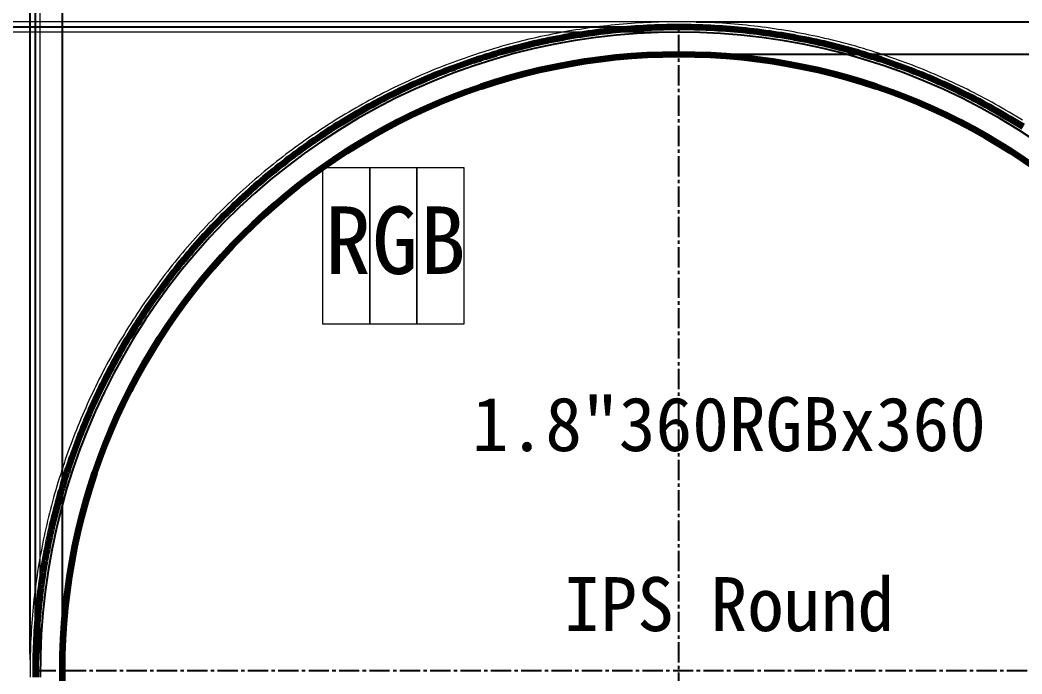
# Model space of a CAD drawing. Header units: millimetres. Extents: x 661 to 1565, y 210 to 444.
# Drawn here: x 994.83 to 1031.95, y 352.43 to 376.65 of the extents above; entities that cross this region are included whole.
import ezdxf

# ---------------------------------------------------------------- set-up
doc = ezdxf.new("R2010")
doc.units = ezdxf.units.MM
doc.linetypes.add('CENTER2', pattern=[1.125, 0.75, -0.125, 0.125, -0.125])
for name, color, linetype, lineweight in [('04.尺寸標註', 6, 'Continuous', 0), ('LAYOUT.drawing', 140, 'Continuous', 100), ('LCD_MAIN', 2, 'Continuous', 9), ('OUTLINE.drawing', 190, 'Continuous', 100)]:
    doc.layers.add(name, color=color, linetype=linetype, lineweight=lineweight)
doc.styles.get("Standard").update_dxf_attribs({"font": 'txt', "bigfont": 'gbcbig.shx'})
doc.styles.add('宋体', font='')
doc.styles.add('工程', font='gbenor.shx', dxfattribs={"width": 1.25, "bigfont": 'gbcbig.shx'})
doc.styles.get('宋体').set_extended_font_data('SimSun')
doc.dimstyles.get("Standard").update_dxf_attribs({"dimtxt": 0.18, "dimasz": 0.18, "dimexe": 0.18, "dimexo": 0.0625, "dimgap": 0.09, "dimtad": 0, "dimzin": 0, "dimdsep": 46, "dimtxsty": 'Standard', "dimcen": 0, "dimadec": 0, "dimazin": 0, "dimtfac": 1, "dimtofl": 0, "dimtmove": 0, "dimatfit": 3, "dimfxl": 0, "dimtolj": 1, "dimtzin": 0, "dimarcsym": 0})
doc.dimstyles.new('标准', dxfattribs={"dimtxt": 2, "dimasz": 1.8, "dimexe": 0.5, "dimexo": 0.4, "dimgap": 0.1, "dimtad": 1, "dimzin": 1, "dimdsep": 46, "dimtxsty": '工程', "dimblk": 'CLOSEDBLANK', "dimcen": 0.09, "dimclrd": 3, "dimclre": 3, "dimclrt": 3, "dimadec": 0, "dimazin": 0, "dimtfac": 1, "dimtofl": 0, "dimtmove": 0, "dimatfit": 3, "dimldrblk": 'CLOSEDBLANK', "dimfxl": 0, "dimtolj": 1, "dimlwd": 0, "dimlwe": 0, "dimarcsym": 0})

# ---------------------------------------------------------------- blocks, each defined once
blk = doc.blocks.new('*D128')
at = {"color": 7, "lineweight": 0, "transparency": 16777216}
for p, q in [((995.199, 352.946), (995.199, 391.623)), ((1043.283, 352.946), (1043.283, 391.623)), ((996.199, 391.123), (1042.283, 391.123))]:
    blk.add_line(p, q, dxfattribs=at)
at = {"color": 7, "transparency": 16777216}
for points in [[(996.199, 391.289), (996.199, 390.956), (995.199, 391.123)], [(1042.283, 391.289), (1042.283, 390.956), (1043.283, 391.123)]]:
    blk.add_solid(points, dxfattribs=at)
at = {"layer": 'Defpoints', "color": 0, "transparency": 16777216}
for p in [(1043.283, 391.123), (995.199, 352.546), (1043.283, 352.546)]:
    blk.add_point(p, dxfattribs=at)
at = {"color": 7, "transparency": 16777216, "insert": (1019.241, 392.578), "char_height": 1.5, "attachment_point": 5, "style": '宋体'}
blk.add_mtext('\\A1;48.08%%P0.15(LCM)', dxfattribs=at)
blk = doc.blocks.new('_ClosedBlank')
at = {"color": 0, "linetype": 'ByBlock', "lineweight": -2}
for p, q in [((-1, 0.167), (0, 0)), ((-1, 0.167), (-1, -0.167)), ((0, 0), (-1, -0.167))]:
    blk.add_line(p, q, dxfattribs=at)
blk = doc.blocks.new('*D129')
at = {"color": 7, "lineweight": 0, "transparency": 16777216}
for p, q in [((1018.841, 376.587), (979.817, 376.587)), ((980.317, 375.587), (980.317, 327.633)), ((1013.827, 326.633), (979.817, 326.633))]:
    blk.add_line(p, q, dxfattribs=at)
at = {"color": 7, "transparency": 16777216}
for points in [[(980.15, 375.587), (980.484, 375.587), (980.317, 376.587)], [(980.15, 327.633), (980.484, 327.633), (980.317, 326.633)]]:
    blk.add_solid(points, dxfattribs=at)
at = {"layer": 'Defpoints', "color": 0, "transparency": 16777216}
for p in [(1019.241, 376.587), (980.317, 326.633), (1014.227, 326.633)]:
    blk.add_point(p, dxfattribs=at)
at = {"color": 7, "transparency": 16777216, "insert": (978.862, 351.61), "char_height": 1.5, "attachment_point": 5, "rotation": 90, "style": '宋体'}
blk.add_mtext('\\A1;49.95%%P0.15(LCM)', dxfattribs=at)
blk = doc.blocks.new('*D132')
at = {"color": 7, "lineweight": 0, "transparency": 16777216}
for p, q in [((995.578, 352.941), (995.578, 385.673)), ((1042.905, 352.949), (1042.905, 385.673)), ((996.578, 385.173), (1041.905, 385.173))]:
    blk.add_line(p, q, dxfattribs=at)
at = {"color": 7, "transparency": 16777216}
for points in [[(996.578, 385.34), (996.578, 385.007), (995.578, 385.173)], [(1041.905, 385.34), (1041.905, 385.007), (1042.905, 385.173)]]:
    blk.add_solid(points, dxfattribs=at)
at = {"layer": 'Defpoints', "color": 0, "transparency": 16777216}
for p in [(1042.905, 385.173), (995.578, 352.541), (1042.905, 352.549)]:
    blk.add_point(p, dxfattribs=at)
at = {"color": 7, "transparency": 16777216, "insert": (1019.241, 386.629), "char_height": 1.5, "attachment_point": 5, "style": '宋体'}
blk.add_mtext('\\A1;47.33%%P0.2(POL)', dxfattribs=at)
blk = doc.blocks.new('*D133')
at = {"color": 7, "lineweight": 0, "transparency": 16777216}
for p, q in [((1018.841, 376.207), (991.795, 376.207)), ((992.295, 375.207), (992.295, 329.953)), ((1011.606, 328.953), (991.795, 328.953))]:
    blk.add_line(p, q, dxfattribs=at)
at = {"color": 7, "transparency": 16777216}
for points in [[(992.128, 375.207), (992.462, 375.207), (992.295, 376.207)], [(992.128, 329.953), (992.462, 329.953), (992.295, 328.953)]]:
    blk.add_solid(points, dxfattribs=at)
at = {"layer": 'Defpoints', "color": 0, "transparency": 16777216}
for p in [(1019.241, 376.207), (992.295, 328.953), (1012.006, 328.953)]:
    blk.add_point(p, dxfattribs=at)
at = {"color": 7, "transparency": 16777216, "insert": (991.031, 351.893), "char_height": 1.2, "attachment_point": 5, "rotation": 90, "style": '宋体'}
blk.add_mtext('\\A1;47.25%%P0.2(POL)', dxfattribs=at)
blk = doc.blocks.new('*D134')
at = {"layer": '04.尺寸標註', "color": 7, "lineweight": -2, "transparency": 16777216}
for p, q in [((996.399, 353.17), (996.399, 383.082)), ((1042.083, 353.17), (1042.083, 383.082)), ((997.399, 381.832), (1041.083, 381.832))]:
    blk.add_line(p, q, dxfattribs=at)
at = {"layer": '04.尺寸標註', "color": 7, "transparency": 16777216}
for points in [[(997.399, 381.999), (997.399, 381.665), (996.399, 381.832)], [(1041.083, 381.999), (1041.083, 381.665), (1042.083, 381.832)]]:
    blk.add_solid(points, dxfattribs=at)
at = {"layer": 'Defpoints', "color": 0, "transparency": 16777216}
for p in [(1042.083, 381.832), (996.399, 352.545), (1042.083, 352.545)]:
    blk.add_point(p, dxfattribs=at)
at = {"layer": '04.尺寸標註', "color": 7, "transparency": 16777216, "insert": (1019.241, 383.412), "char_height": 1.5, "attachment_point": 5, "style": '宋体'}
blk.add_mtext('%%C45.68(AA)', dxfattribs=at)
blk = doc.blocks.new('*D135')
at = {"layer": '04.尺寸標註', "color": 7, "lineweight": -2, "transparency": 16777216}
for p, q in [((995.399, 353.166), (995.399, 389.627)), ((1043.083, 353.17), (1043.083, 389.627)), ((996.399, 388.377), (1042.083, 388.377))]:
    blk.add_line(p, q, dxfattribs=at)
at = {"layer": '04.尺寸標註', "color": 7, "transparency": 16777216}
for points in [[(996.399, 388.543), (996.399, 388.21), (995.399, 388.377)], [(1042.083, 388.543), (1042.083, 388.21), (1043.083, 388.377)]]:
    blk.add_solid(points, dxfattribs=at)
at = {"layer": 'Defpoints', "color": 0, "transparency": 16777216}
for p in [(1043.083, 388.377), (995.399, 352.541), (1043.083, 352.545)]:
    blk.add_point(p, dxfattribs=at)
at = {"layer": '04.尺寸標註', "color": 7, "transparency": 16777216, "insert": (1019.251, 389.957), "char_height": 1.5, "attachment_point": 5, "style": '宋体'}
blk.add_mtext('47.68%%P0.1(LCD)', dxfattribs=at)
blk = doc.blocks.new('*D136')
at = {"layer": '04.尺寸標註', "color": 7, "lineweight": -2, "transparency": 16777216}
for p, q in [((1018.616, 376.387), (983.895, 376.387)), ((985.145, 375.387), (985.145, 327.833)), ((1013.626, 326.833), (983.895, 326.833))]:
    blk.add_line(p, q, dxfattribs=at)
at = {"layer": '04.尺寸標註', "color": 7, "transparency": 16777216}
for points in [[(984.978, 375.387), (985.312, 375.387), (985.145, 376.387)], [(984.978, 327.833), (985.312, 327.833), (985.145, 326.833)]]:
    blk.add_solid(points, dxfattribs=at)
at = {"layer": 'Defpoints', "color": 0, "transparency": 16777216}
for p in [(1019.241, 376.387), (985.145, 326.833), (1014.251, 326.833)]:
    blk.add_point(p, dxfattribs=at)
at = {"layer": '04.尺寸標註', "color": 7, "transparency": 16777216, "insert": (983.565, 351.568), "char_height": 1.5, "attachment_point": 5, "rotation": 90, "style": '宋体'}
blk.add_mtext('49.55%%P0.1(TFT)', dxfattribs=at)
blk = doc.blocks.new('*D137')
at = {"layer": '04.尺寸標註', "color": 7, "lineweight": -2, "transparency": 16777216}
for p, q in [((1018.616, 376.387), (987.545, 376.387)), ((988.795, 330.253), (988.795, 374.887)), ((1009.127, 328.753), (987.545, 328.753))]:
    blk.add_line(p, q, dxfattribs=at)
at = {"layer": '04.尺寸標註', "color": 7, "transparency": 16777216}
for points in [[(988.545, 374.887), (989.045, 374.887), (988.795, 376.387)], [(988.545, 330.253), (989.045, 330.253), (988.795, 328.753)]]:
    blk.add_solid(points, dxfattribs=at)
at = {"layer": 'Defpoints', "color": 0, "transparency": 16777216}
for p in [(988.795, 376.387), (1019.241, 376.387), (1009.752, 328.753)]:
    blk.add_point(p, dxfattribs=at)
at = {"layer": '04.尺寸標註', "color": 7, "transparency": 16777216, "insert": (987.215, 352.748), "char_height": 1.5, "attachment_point": 5, "rotation": 90, "style": '宋体'}
blk.add_mtext('47.63(CF)', dxfattribs=at)
blk = doc.blocks.new('*D138')
at = {"layer": '04.尺寸標註', "color": 7, "lineweight": -2, "transparency": 16777216}
for p, q in [((995.199, 353.171), (995.199, 383.082)), ((996.399, 353.166), (996.399, 383.082)), ((994.199, 381.832), (989.109, 381.832)), ((996.399, 381.832), (995.199, 381.832)), ((997.399, 381.832), (998.399, 381.832))]:
    blk.add_line(p, q, dxfattribs=at)
at = {"layer": '04.尺寸標註', "color": 7, "transparency": 16777216}
for points in [[(994.199, 381.999), (994.199, 381.665), (995.199, 381.832)], [(997.399, 381.999), (997.399, 381.665), (996.399, 381.832)]]:
    blk.add_solid(points, dxfattribs=at)
at = {"layer": 'Defpoints', "color": 0, "transparency": 16777216}
for p in [(995.199, 381.832), (995.199, 352.546), (996.399, 352.541)]:
    blk.add_point(p, dxfattribs=at)
at = {"layer": '04.尺寸標註', "color": 7, "transparency": 16777216, "insert": (991.154, 383.207), "char_height": 1.5, "attachment_point": 5, "style": '宋体'}
blk.add_mtext('1.2', dxfattribs=at)
blk = doc.blocks.new('*D139')
at = {"layer": '04.尺寸標註', "color": 7, "lineweight": -2, "transparency": 16777216}
for p, q in [((1047.863, 377.587), (1047.863, 382.678)), ((1019.867, 376.587), (1049.113, 376.587)), ((1047.863, 375.387), (1047.863, 376.587)), ((1019.866, 375.387), (1049.113, 375.387)), ((1047.863, 374.387), (1047.863, 373.387))]:
    blk.add_line(p, q, dxfattribs=at)
at = {"layer": '04.尺寸標註', "color": 7, "transparency": 16777216}
for points in [[(1047.696, 377.587), (1048.029, 377.587), (1047.863, 376.587)], [(1047.696, 374.387), (1048.029, 374.387), (1047.863, 375.387)]]:
    blk.add_solid(points, dxfattribs=at)
at = {"layer": 'Defpoints', "color": 0, "transparency": 16777216}
for p in [(1019.242, 376.587), (1047.863, 376.587), (1019.241, 375.387)]:
    blk.add_point(p, dxfattribs=at)
at = {"layer": '04.尺寸標註', "color": 7, "transparency": 16777216, "insert": (1046.488, 380.632), "char_height": 1.5, "attachment_point": 5, "rotation": 90, "style": '宋体'}
blk.add_mtext('1.2', dxfattribs=at)

msp = doc.modelspace()

# ---------------------------------------------------------------- linework, layer by layer
at = {"color": 1, "linetype": 'CENTER2'}
for p, q in [((1019.2414, 324.7311), (1019.2414, 376.387)), ((995.3994, 352.5492), (1043.0834, 352.5492))]:
    msp.add_line(p, q, dxfattribs=at)
at = {"color": 6}
msp.add_arc((1019.2414, 352.5439), 23.6632, 359.43629, 180.56371, dxfattribs=at)
at = {"layer": 'LAYOUT.drawing', "color": 7, "linetype": 'Continuous', "lineweight": 9}
msp.add_lwpolyline([(1031.9789, 372.9356), (1031.8536, 373.0133), (1031.7277, 373.0903), (1031.6014, 373.1666), (1031.4747, 373.242), (1031.3474, 373.3167), (1031.2198, 373.3906), (1031.0916, 373.4637), (1030.9631, 373.536), (1030.834, 373.6075), (1030.7046, 373.6783), (1030.5747, 373.7482), (1030.4444, 373.8173), (1030.3136, 373.8857), (1030.1825, 373.9532), (1030.0509, 374.0199), (1029.919, 374.0859), (1029.7866, 374.151), (1029.6538, 374.2153), (1029.5207, 374.2788), (1029.3871, 374.3414), (1029.2532, 374.4033), (1029.1189, 374.4643), (1028.9842, 374.5245), (1028.8491, 374.5838), (1028.7137, 374.6424), (1028.578, 374.7001), (1028.4418, 374.757), (1028.3054, 374.813), (1028.1686, 374.8682), (1028.0314, 374.9226), (1027.894, 374.9761), (1027.7562, 375.0287), (1027.6181, 375.0806), (1027.4796, 375.1315), (1027.3409, 375.1816), (1027.2018, 375.2309), (1027.0625, 375.2793), (1026.9228, 375.3269), (1026.7829, 375.3736), (1026.6427, 375.4194), (1026.5022, 375.4644), (1026.3614, 375.5086), (1026.2204, 375.5518), (1026.0791, 375.5942), (1025.9375, 375.6357), (1025.7957, 375.6764), (1025.6537, 375.7162), (1025.5114, 375.7551), (1025.3689, 375.7931), (1025.2261, 375.8303), (1025.0831, 375.8665), (1024.9399, 375.9019), (1024.7965, 375.9365), (1024.6528, 375.9701), (1024.509, 376.0029), (1024.365, 376.0348), (1024.2207, 376.0658), (1024.0763, 376.0959), (1023.9317, 376.1251), (1023.787, 376.1534), (1023.642, 376.1809), (1023.4969, 376.2074), (1023.3516, 376.2331), (1023.2062, 376.2579), (1023.0606, 376.2817), (1022.9149, 376.3047), (1022.7691, 376.3268), (1022.6231, 376.348), (1022.477, 376.3683), (1022.3307, 376.3877), (1022.1844, 376.4062), (1022.0379, 376.4238), (1021.8913, 376.4406), (1021.7447, 376.4564), (1021.5979, 376.4713), (1021.4511, 376.4853), (1021.3041, 376.4984), (1021.1571, 376.5106), (1021.01, 376.5219), (1020.8629, 376.5323), (1020.7156, 376.5418), (1020.5684, 376.5504), (1020.4211, 376.5581), (1020.2737, 376.5649), (1020.1263, 376.5708), (1019.9789, 376.5757), (1019.8314, 376.5798), (1019.6839, 376.583), (1019.5364, 376.5852), (1019.3889, 376.5866), (1019.2414, 376.587), (1019.0939, 376.5866), (1018.9463, 376.5852), (1018.7988, 376.583), (1018.6514, 376.5798), (1018.5039, 376.5757), (1018.3565, 376.5708), (1018.2091, 376.5649), (1018.0617, 376.5581), (1017.9144, 376.5504), (1017.7671, 376.5418), (1017.6199, 376.5323), (1017.4727, 376.5219), (1017.3256, 376.5106), (1017.1786, 376.4984), (1017.0317, 376.4853), (1016.8848, 376.4713), (1016.7381, 376.4564), (1016.5914, 376.4406), (1016.4448, 376.4238), (1016.2984, 376.4062), (1016.152, 376.3877), (1016.0058, 376.3683), (1015.8597, 376.348), (1015.7137, 376.3268), (1015.5678, 376.3047), (1015.4221, 376.2817), (1015.2765, 376.2579), (1015.1311, 376.2331), (1014.9858, 376.2074), (1014.8407, 376.1809), (1014.6958, 376.1534), (1014.551, 376.1251), (1014.4064, 376.0959), (1014.262, 376.0658), (1014.1178, 376.0348), (1013.9737, 376.0029), (1013.8299, 375.9701), (1013.6863, 375.9365), (1013.5429, 375.9019), (1013.3996, 375.8665), (1013.2567, 375.8303), (1013.1139, 375.7931), (1012.9714, 375.7551), (1012.8291, 375.7162), (1012.687, 375.6764), (1012.5452, 375.6357), (1012.4037, 375.5942), (1012.2623, 375.5518), (1012.1213, 375.5086), (1011.9805, 375.4644), (1011.8401, 375.4194), (1011.6998, 375.3736), (1011.5599, 375.3269), (1011.4203, 375.2793), (1011.2809, 375.2309), (1011.1419, 375.1816), (1011.0031, 375.1315), (1010.8647, 375.0806), (1010.7266, 375.0287), (1010.5888, 374.9761), (1010.4513, 374.9226), (1010.3142, 374.8682), (1010.1774, 374.813), (1010.0409, 374.757), (1009.9048, 374.7001), (1009.769, 374.6424), (1009.6336, 374.5838), (1009.4986, 374.5245), (1009.3639, 374.4643), (1009.2296, 374.4033), (1009.0956, 374.3414), (1008.9621, 374.2788), (1008.8289, 374.2153), (1008.6962, 374.151), (1008.5638, 374.0859), (1008.4318, 374.0199), (1008.3003, 373.9532), (1008.1691, 373.8857), (1008.0384, 373.8173), (1007.9081, 373.7482), (1007.7782, 373.6783), (1007.6487, 373.6075), (1007.5197, 373.536), (1007.3911, 373.4637), (1007.263, 373.3906), (1007.1353, 373.3167), (1007.0081, 373.242), (1006.8813, 373.1666), (1006.755, 373.0903), (1006.6292, 373.0133), (1006.5038, 372.9356), (1006.379, 372.857), (1006.2546, 372.7777), (1006.1307, 372.6976), (1006.0073, 372.6168), (1005.8843, 372.5352), (1005.7619, 372.4529), (1005.64, 372.3698), (1005.5187, 372.286), (1005.3978, 372.2014), (1005.2774, 372.1161), (1005.1576, 372.0301), (1005.0383, 371.9433), (1004.9196, 371.8558), (1004.8013, 371.7675), (1004.6837, 371.6786), (1004.5665, 371.5889), (1004.45, 371.4985), (1004.334, 371.4074), (1004.2185, 371.3155), (1004.1036, 371.223), (1003.9893, 371.1298), (1003.8755, 371.0358), (1003.7624, 370.9412), (1003.6498, 370.8459), (1003.5378, 370.7499), (1003.4264, 370.6532), (1003.3156, 370.5558), (1003.2054, 370.4577), (1003.0957, 370.359), (1002.9868, 370.2596), (1002.8784, 370.1595), (1002.7706, 370.0588), (1002.6634, 369.9574), (1002.5569, 369.8553), (1002.451, 369.7526), (1002.3457, 369.6493), (1002.2411, 369.5453), (1002.1371, 369.4407), (1002.0338, 369.3354), (1001.9311, 369.2295), (1001.829, 369.123), (1001.7276, 369.0158), (1001.6269, 368.9081), (1001.5268, 368.7997), (1001.4274, 368.6907), (1001.3287, 368.5811), (1001.2306, 368.4709), (1001.1333, 368.36), (1001.0366, 368.2486), (1000.9405, 368.1366), (1000.8452, 368.024), (1000.7506, 367.9109), (1000.6566, 367.7971), (1000.5634, 367.6828), (1000.4709, 367.5679), (1000.3791, 367.4525), (1000.2879, 367.3364), (1000.1975, 367.2199), (1000.1079, 367.1027), (1000.0189, 366.9851), (999.9307, 366.8668), (999.8431, 366.7481), (999.7564, 366.6288), (999.6703, 366.509), (999.585, 366.3886), (999.5004, 366.2678), (999.4166, 366.1464), (999.3335, 366.0245), (999.2512, 365.9021), (999.1696, 365.7792), (999.0888, 365.6558), (999.0087, 365.5319), (998.9294, 365.4075), (998.8509, 365.2826), (998.7731, 365.1572), (998.6961, 365.0314), (998.6199, 364.9051), (998.5444, 364.7783), (998.4697, 364.6511), (998.3958, 364.5234), (998.3227, 364.3953), (998.2504, 364.2667), (998.1789, 364.1377), (998.1082, 364.0083), (998.0382, 363.8784), (997.9691, 363.748), (997.9007, 363.6173), (997.8332, 363.4862), (997.7665, 363.3546), (997.7006, 363.2226), (997.6354, 363.0903), (997.5711, 362.9575), (997.5077, 362.8243), (997.445, 362.6908), (997.3832, 362.5568), (997.3221, 362.4225), (997.2619, 362.2879), (997.2026, 362.1528), (997.144, 362.0174), (997.0863, 361.8816), (997.0295, 361.7455), (996.9734, 361.6091), (996.9182, 361.4723), (996.8639, 361.3351), (996.8104, 361.1976), (996.7577, 361.0599), (996.7059, 360.9217), (996.6549, 360.7833), (996.6048, 360.6446), (996.5555, 360.5055), (996.5071, 360.3662), (996.4595, 360.2265), (996.4128, 360.0866), (996.367, 359.9464), (996.322, 359.8059), (996.2779, 359.6651), (996.2346, 359.5241), (996.1922, 359.3828), (996.1507, 359.2412), (996.11, 359.0994), (996.0703, 358.9574), (996.0314, 358.8151), (995.9933, 358.6725), (995.9562, 358.5298), (995.9199, 358.3868), (995.8845, 358.2436), (995.85, 358.1001), (995.8163, 357.9565), (995.7835, 357.8127), (995.7517, 357.6686), (995.7207, 357.5244), (995.6906, 357.38), (995.6613, 357.2354), (995.633, 357.0906), (995.6056, 356.9457), (995.579, 356.8006), (995.5533, 356.6553), (995.5285, 356.5099), (995.5047, 356.3643), (995.4817, 356.2186), (995.4596, 356.0727), (995.4384, 355.9267), (995.4181, 355.7806), (995.3987, 355.6344), (995.3802, 355.4881), (995.3626, 355.3416), (995.3459, 355.195), (995.33, 355.0483), (995.3151, 354.9016), (995.3011, 354.7547), (995.288, 354.6078), (995.2758, 354.4608), (995.2645, 354.3137), (995.2541, 354.1665), (995.2446, 354.0193), (995.236, 353.8721), (995.2283, 353.7247), (995.2215, 353.5774), (995.2157, 353.43), (995.2107, 353.2825), (995.2066, 353.1351), (995.2034, 352.9876), (995.2012, 352.8401), (995.1998, 352.6926), (995.1994, 352.5456), (995.1994, 352.3086)], dxfattribs=at)
at = {"layer": 'LAYOUT.drawing', "color": 4, "linetype": 'Continuous', "lineweight": 100}
msp.add_lwpolyline([(1031.9968, 372.688), (1031.873, 372.7659), (1031.7486, 372.8431), (1031.6239, 372.9194), (1031.4986, 372.995), (1031.3729, 373.0698), (1031.2467, 373.1439), (1031.1201, 373.2172), (1030.9931, 373.2897), (1030.8655, 373.3614), (1030.7376, 373.4323), (1030.6092, 373.5025), (1030.4804, 373.5718), (1030.3512, 373.6404), (1030.2215, 373.7081), (1030.0915, 373.7751), (1029.961, 373.8413), (1029.8301, 373.9067), (1029.6989, 373.9712), (1029.5672, 374.035), (1029.4351, 374.098), (1029.3027, 374.1601), (1029.1699, 374.2214), (1029.0367, 374.2819), (1028.9031, 374.3416), (1028.7692, 374.4005), (1028.6349, 374.4586), (1028.5003, 374.5158), (1028.3653, 374.5722), (1028.23, 374.6277), (1028.0943, 374.6825), (1027.9583, 374.7364), (1027.822, 374.7895), (1027.6853, 374.8417), (1027.5484, 374.8931), (1027.4111, 374.9436), (1027.2735, 374.9933), (1027.1356, 375.0422), (1026.9974, 375.0902), (1026.8589, 375.1374), (1026.7202, 375.1837), (1026.5811, 375.2292), (1026.4418, 375.2738), (1026.3022, 375.3175), (1026.1623, 375.3604), (1026.0222, 375.4025), (1025.8818, 375.4436), (1025.7412, 375.4839), (1025.6003, 375.5234), (1025.4592, 375.562), (1025.3179, 375.5997), (1025.1763, 375.6365), (1025.0345, 375.6725), (1024.8925, 375.7076), (1024.7503, 375.7419), (1024.6078, 375.7752), (1024.4652, 375.8077), (1024.3224, 375.8393), (1024.1793, 375.8701), (1024.0361, 375.8999), (1023.8927, 375.9289), (1023.7492, 375.957), (1023.6054, 375.9842), (1023.4615, 376.0106), (1023.3174, 376.036), (1023.1732, 376.0606), (1023.0289, 376.0843), (1022.8844, 376.1071), (1022.7397, 376.129), (1022.5949, 376.15), (1022.45, 376.1701), (1022.305, 376.1894), (1022.1599, 376.2077), (1022.0146, 376.2252), (1021.8693, 376.2418), (1021.7238, 376.2575), (1021.5783, 376.2722), (1021.4327, 376.2861), (1021.287, 376.2991), (1021.1412, 376.3112), (1020.9953, 376.3224), (1020.8494, 376.3328), (1020.7034, 376.3422), (1020.5573, 376.3507), (1020.4112, 376.3583), (1020.2651, 376.3651), (1020.1189, 376.3709), (1019.9727, 376.3758), (1019.8265, 376.3799), (1019.6802, 376.383), (1019.534, 376.3852), (1019.3877, 376.3866), (1019.2414, 376.387), (1019.0951, 376.3866), (1018.9488, 376.3852), (1018.8025, 376.383), (1018.6563, 376.3799), (1018.51, 376.3758), (1018.3638, 376.3709), (1018.2176, 376.3651), (1018.0715, 376.3583), (1017.9254, 376.3507), (1017.7794, 376.3422), (1017.6334, 376.3328), (1017.4874, 376.3224), (1017.3416, 376.3112), (1017.1958, 376.2991), (1017.0501, 376.2861), (1016.9045, 376.2722), (1016.7589, 376.2575), (1016.6135, 376.2418), (1016.4681, 376.2252), (1016.3229, 376.2077), (1016.1777, 376.1894), (1016.0327, 376.1701), (1015.8878, 376.15), (1015.743, 376.129), (1015.5984, 376.1071), (1015.4539, 376.0843), (1015.3095, 376.0606), (1015.1653, 376.036), (1015.0212, 376.0106), (1014.8773, 375.9842), (1014.7336, 375.957), (1014.59, 375.9289), (1014.4466, 375.8999), (1014.3034, 375.8701), (1014.1604, 375.8393), (1014.0176, 375.8077), (1013.8749, 375.7752), (1013.7325, 375.7419), (1013.5903, 375.7076), (1013.4482, 375.6725), (1013.3064, 375.6365), (1013.1649, 375.5997), (1013.0235, 375.562), (1012.8824, 375.5234), (1012.7415, 375.4839), (1012.6009, 375.4436), (1012.4605, 375.4025), (1012.3204, 375.3604), (1012.1805, 375.3175), (1012.0409, 375.2738), (1011.9016, 375.2292), (1011.7626, 375.1837), (1011.6238, 375.1374), (1011.4853, 375.0902), (1011.3471, 375.0422), (1011.2092, 374.9933), (1011.0717, 374.9436), (1010.9344, 374.8931), (1010.7974, 374.8417), (1010.6608, 374.7895), (1010.5244, 374.7364), (1010.3884, 374.6825), (1010.2528, 374.6277), (1010.1174, 374.5722), (1009.9825, 374.5158), (1009.8478, 374.4586), (1009.7135, 374.4005), (1009.5796, 374.3416), (1009.4461, 374.2819), (1009.3129, 374.2214), (1009.18, 374.1601), (1009.0476, 374.098), (1008.9156, 374.035), (1008.7839, 373.9712), (1008.6526, 373.9067), (1008.5217, 373.8413), (1008.3913, 373.7751), (1008.2612, 373.7081), (1008.1316, 373.6404), (1008.0023, 373.5718), (1007.8735, 373.5025), (1007.7451, 373.4323), (1007.6172, 373.3614), (1007.4897, 373.2897), (1007.3626, 373.2172), (1007.236, 373.1439), (1007.1098, 373.0698), (1006.9841, 372.995), (1006.8589, 372.9194), (1006.7341, 372.8431), (1006.6098, 372.7659), (1006.486, 372.688), (1006.3626, 372.6094), (1006.2397, 372.53), (1006.1174, 372.4498), (1005.9955, 372.3689), (1005.8741, 372.2873), (1005.7532, 372.2049), (1005.6328, 372.1218), (1005.513, 372.0379), (1005.3936, 371.9533), (1005.2748, 371.868), (1005.1565, 371.7819), (1005.0387, 371.6951), (1004.9215, 371.6076), (1004.8048, 371.5194), (1004.6886, 371.4305), (1004.573, 371.3408), (1004.458, 371.2504), (1004.3435, 371.1594), (1004.2295, 371.0676), (1004.1162, 370.9752), (1004.0034, 370.882), (1003.8911, 370.7882), (1003.7795, 370.6936), (1003.6684, 370.5984), (1003.5579, 370.5025), (1003.4481, 370.406), (1003.3388, 370.3087), (1003.2301, 370.2108), (1003.122, 370.1122), (1003.0145, 370.013), (1002.9076, 369.9131), (1002.8013, 369.8125), (1002.6957, 369.7113), (1002.5907, 369.6095), (1002.4863, 369.507), (1002.3825, 369.4039), (1002.2794, 369.3001), (1002.1769, 369.1957), (1002.0751, 369.0907), (1001.9739, 368.9851), (1001.8733, 368.8788), (1001.7734, 368.7719), (1001.6742, 368.6644), (1001.5756, 368.5564), (1001.4777, 368.4477), (1001.3805, 368.3384), (1001.2839, 368.2285), (1001.188, 368.118), (1001.0928, 368.0069), (1000.9983, 367.8953), (1000.9044, 367.7831), (1000.8113, 367.6702), (1000.7188, 367.5569), (1000.627, 367.4429), (1000.536, 367.3284), (1000.4456, 367.2134), (1000.356, 367.0978), (1000.267, 366.9816), (1000.1788, 366.8649), (1000.0913, 366.7477), (1000.0045, 366.6299), (999.9185, 366.5116), (999.8331, 366.3928), (999.7485, 366.2735), (999.6646, 366.1536), (999.5815, 366.0332), (999.4991, 365.9123), (999.4175, 365.791), (999.3366, 365.6691), (999.2564, 365.5467), (999.177, 365.4238), (999.0984, 365.3005), (999.0205, 365.1766), (998.9434, 365.0523), (998.867, 364.9275), (998.7914, 364.8023), (998.7166, 364.6766), (998.6425, 364.5504), (998.5693, 364.4238), (998.4968, 364.2967), (998.425, 364.1692), (998.3541, 364.0413), (998.284, 363.9129), (998.2146, 363.7841), (998.146, 363.6549), (998.0783, 363.5252), (998.0113, 363.3951), (997.9451, 363.2647), (997.8797, 363.1338), (997.8152, 363.0025), (997.7514, 362.8709), (997.6885, 362.7388), (997.6263, 362.6064), (997.565, 362.4736), (997.5045, 362.3404), (997.4448, 362.2068), (997.3859, 362.0729), (997.3279, 361.9386), (997.2706, 361.804), (997.2142, 361.669), (997.1587, 361.5337), (997.1039, 361.398), (997.05, 361.262), (996.997, 361.1257), (996.9447, 360.989), (996.8933, 360.852), (996.8428, 360.7148), (996.7931, 360.5772), (996.7442, 360.4393), (996.6962, 360.3011), (996.649, 360.1626), (996.6027, 360.0238), (996.5573, 359.8848), (996.5127, 359.7455), (996.4689, 359.6059), (996.426, 359.466), (996.384, 359.3259), (996.3428, 359.1855), (996.3025, 359.0449), (996.263, 358.904), (996.2244, 358.7629), (996.1867, 358.6216), (996.1499, 358.48), (996.1139, 358.3382), (996.0788, 358.1962), (996.0445, 358.0539), (996.0112, 357.9115), (995.9787, 357.7689), (995.9471, 357.626), (995.9163, 357.483), (995.8865, 357.3398), (995.8575, 357.1964), (995.8294, 357.0528), (995.8022, 356.9091), (995.7758, 356.7652), (995.7504, 356.6211), (995.7258, 356.4769), (995.7021, 356.3325), (995.6793, 356.188), (995.6574, 356.0434), (995.6364, 355.8986), (995.6163, 355.7537), (995.597, 355.6087), (995.5787, 355.4636), (995.5612, 355.3183), (995.5446, 355.173), (995.529, 355.0275), (995.5142, 354.882), (995.5003, 354.7363), (995.4873, 354.5906), (995.4752, 354.4448), (995.464, 354.299), (995.4537, 354.153), (995.4442, 354.0071), (995.4357, 353.861), (995.4281, 353.7149), (995.4214, 353.5688), (995.4155, 353.4226), (995.4106, 353.2764), (995.4066, 353.1302), (995.4034, 352.9839), (995.4012, 352.8376), (995.3998, 352.6913), (995.3994, 352.5453), (995.3994, 352.3092)], dxfattribs=at)
msp.add_lwpolyline([(1031.9968, 372.688), (1031.873, 372.7659), (1031.7486, 372.8431), (1031.6239, 372.9194), (1031.4986, 372.995), (1031.3729, 373.0698), (1031.2467, 373.1439), (1031.1201, 373.2172), (1030.9931, 373.2897), (1030.8655, 373.3614), (1030.7376, 373.4323), (1030.6092, 373.5025), (1030.4804, 373.5718), (1030.3512, 373.6404), (1030.2215, 373.7081), (1030.0915, 373.7751), (1029.961, 373.8413), (1029.8301, 373.9067), (1029.6989, 373.9712), (1029.5672, 374.035), (1029.4351, 374.098), (1029.3027, 374.1601), (1029.1699, 374.2214), (1029.0367, 374.2819), (1028.9031, 374.3416), (1028.7692, 374.4005), (1028.6349, 374.4586), (1028.5003, 374.5158), (1028.3653, 374.5722), (1028.23, 374.6277), (1028.0943, 374.6825), (1027.9583, 374.7364), (1027.822, 374.7895), (1027.6853, 374.8417), (1027.5484, 374.8931), (1027.4111, 374.9436), (1027.2735, 374.9933), (1027.1356, 375.0422), (1026.9974, 375.0902), (1026.8589, 375.1374), (1026.7202, 375.1837), (1026.5811, 375.2292), (1026.4418, 375.2738), (1026.3022, 375.3175), (1026.1623, 375.3604), (1026.0222, 375.4025), (1025.8818, 375.4436), (1025.7412, 375.4839), (1025.6003, 375.5234), (1025.4592, 375.562), (1025.3179, 375.5997), (1025.1763, 375.6365), (1025.0345, 375.6725), (1024.8925, 375.7076), (1024.7503, 375.7419), (1024.6078, 375.7752), (1024.4652, 375.8077), (1024.3224, 375.8393), (1024.1793, 375.8701), (1024.0361, 375.8999), (1023.8927, 375.9289), (1023.7492, 375.957), (1023.6054, 375.9842), (1023.4615, 376.0106), (1023.3174, 376.036), (1023.1732, 376.0606), (1023.0289, 376.0843), (1022.8844, 376.1071), (1022.7397, 376.129), (1022.5949, 376.15), (1022.45, 376.1701), (1022.305, 376.1894), (1022.1599, 376.2077), (1022.0146, 376.2252), (1021.8693, 376.2418), (1021.7238, 376.2575), (1021.5783, 376.2722), (1021.4327, 376.2861), (1021.287, 376.2991), (1021.1412, 376.3112), (1020.9953, 376.3224), (1020.8494, 376.3328), (1020.7034, 376.3422), (1020.5573, 376.3507), (1020.4112, 376.3583), (1020.2651, 376.3651), (1020.1189, 376.3709), (1019.9727, 376.3758), (1019.8265, 376.3799), (1019.6802, 376.383), (1019.534, 376.3852), (1019.3877, 376.3866), (1019.2414, 376.387), (1019.0951, 376.3866), (1018.9488, 376.3852), (1018.8025, 376.383), (1018.6563, 376.3799), (1018.51, 376.3758), (1018.3638, 376.3709), (1018.2176, 376.3651), (1018.0715, 376.3583), (1017.9254, 376.3507), (1017.7794, 376.3422), (1017.6334, 376.3328), (1017.4874, 376.3224), (1017.3416, 376.3112), (1017.1958, 376.2991), (1017.0501, 376.2861), (1016.9045, 376.2722), (1016.7589, 376.2575), (1016.6135, 376.2418), (1016.4681, 376.2252), (1016.3229, 376.2077), (1016.1777, 376.1894), (1016.0327, 376.1701), (1015.8878, 376.15), (1015.743, 376.129), (1015.5984, 376.1071), (1015.4539, 376.0843), (1015.3095, 376.0606), (1015.1653, 376.036), (1015.0212, 376.0106), (1014.8773, 375.9842), (1014.7336, 375.957), (1014.59, 375.9289), (1014.4466, 375.8999), (1014.3034, 375.8701), (1014.1604, 375.8393), (1014.0176, 375.8077), (1013.8749, 375.7752), (1013.7325, 375.7419), (1013.5903, 375.7076), (1013.4482, 375.6725), (1013.3064, 375.6365), (1013.1649, 375.5997), (1013.0235, 375.562), (1012.8824, 375.5234), (1012.7415, 375.4839), (1012.6009, 375.4436), (1012.4605, 375.4025), (1012.3204, 375.3604), (1012.1805, 375.3175), (1012.0409, 375.2738), (1011.9016, 375.2292), (1011.7626, 375.1837), (1011.6238, 375.1374), (1011.4853, 375.0902), (1011.3471, 375.0422), (1011.2092, 374.9933), (1011.0717, 374.9436), (1010.9344, 374.8931), (1010.7974, 374.8417), (1010.6608, 374.7895), (1010.5244, 374.7364), (1010.3884, 374.6825), (1010.2528, 374.6277), (1010.1174, 374.5722), (1009.9825, 374.5158), (1009.8478, 374.4586), (1009.7135, 374.4005), (1009.5796, 374.3416), (1009.4461, 374.2819), (1009.3129, 374.2214), (1009.18, 374.1601), (1009.0476, 374.098), (1008.9156, 374.035), (1008.7839, 373.9712), (1008.6526, 373.9067), (1008.5217, 373.8413), (1008.3913, 373.7751), (1008.2612, 373.7081), (1008.1316, 373.6404), (1008.0023, 373.5718), (1007.8735, 373.5025), (1007.7451, 373.4323), (1007.6172, 373.3614), (1007.4897, 373.2897), (1007.3626, 373.2172), (1007.236, 373.1439), (1007.1098, 373.0698), (1006.9841, 372.995), (1006.8589, 372.9194), (1006.7341, 372.8431), (1006.6098, 372.7659), (1006.486, 372.688), (1006.3626, 372.6094), (1006.2397, 372.53), (1006.1174, 372.4498), (1005.9955, 372.3689), (1005.8741, 372.2873), (1005.7532, 372.2049), (1005.6328, 372.1218), (1005.513, 372.0379), (1005.3936, 371.9533), (1005.2748, 371.868), (1005.1565, 371.7819), (1005.0387, 371.6951), (1004.9215, 371.6076), (1004.8048, 371.5194), (1004.6886, 371.4305), (1004.573, 371.3408), (1004.458, 371.2504), (1004.3435, 371.1594), (1004.2295, 371.0676), (1004.1162, 370.9752), (1004.0034, 370.882), (1003.8911, 370.7882), (1003.7795, 370.6936), (1003.6684, 370.5984), (1003.5579, 370.5025), (1003.4481, 370.406), (1003.3388, 370.3087), (1003.2301, 370.2108), (1003.122, 370.1122), (1003.0145, 370.013), (1002.9076, 369.9131), (1002.8013, 369.8125), (1002.6957, 369.7113), (1002.5907, 369.6095), (1002.4863, 369.507), (1002.3825, 369.4039), (1002.2794, 369.3001), (1002.1769, 369.1957), (1002.0751, 369.0907), (1001.9739, 368.9851), (1001.8733, 368.8788), (1001.7734, 368.7719), (1001.6742, 368.6644), (1001.5756, 368.5564), (1001.4777, 368.4477), (1001.3805, 368.3384), (1001.2839, 368.2285), (1001.188, 368.118), (1001.0928, 368.0069), (1000.9983, 367.8953), (1000.9044, 367.7831), (1000.8113, 367.6702), (1000.7188, 367.5569), (1000.627, 367.4429), (1000.536, 367.3284), (1000.4456, 367.2134), (1000.356, 367.0978), (1000.267, 366.9816), (1000.1788, 366.8649), (1000.0913, 366.7477), (1000.0045, 366.6299), (999.9185, 366.5116), (999.8331, 366.3928), (999.7485, 366.2735), (999.6646, 366.1536), (999.5815, 366.0332), (999.4991, 365.9123), (999.4175, 365.791), (999.3366, 365.6691), (999.2564, 365.5467), (999.177, 365.4238), (999.0984, 365.3005), (999.0205, 365.1766), (998.9434, 365.0523), (998.867, 364.9275), (998.7914, 364.8023), (998.7166, 364.6766), (998.6425, 364.5504), (998.5693, 364.4238), (998.4968, 364.2967), (998.425, 364.1692), (998.3541, 364.0413), (998.284, 363.9129), (998.2146, 363.7841), (998.146, 363.6549), (998.0783, 363.5252), (998.0113, 363.3951), (997.9451, 363.2647), (997.8797, 363.1338), (997.8152, 363.0025), (997.7514, 362.8709), (997.6885, 362.7388), (997.6263, 362.6064), (997.565, 362.4736), (997.5045, 362.3404), (997.4448, 362.2068), (997.3859, 362.0729), (997.3279, 361.9386), (997.2706, 361.804), (997.2142, 361.669), (997.1587, 361.5337), (997.1039, 361.398), (997.05, 361.262), (996.997, 361.1257), (996.9447, 360.989), (996.8933, 360.852), (996.8428, 360.7148), (996.7931, 360.5772), (996.7442, 360.4393), (996.6962, 360.3011), (996.649, 360.1626), (996.6027, 360.0238), (996.5573, 359.8848), (996.5127, 359.7455), (996.4689, 359.6059), (996.426, 359.466), (996.384, 359.3259), (996.3428, 359.1855), (996.3025, 359.0449), (996.263, 358.904), (996.2244, 358.7629), (996.1867, 358.6216), (996.1499, 358.48), (996.1139, 358.3382), (996.0788, 358.1962), (996.0445, 358.0539), (996.0112, 357.9115), (995.9787, 357.7689), (995.9471, 357.626), (995.9163, 357.483), (995.8865, 357.3398), (995.8575, 357.1964), (995.8294, 357.0528), (995.8022, 356.9091), (995.7758, 356.7652), (995.7504, 356.6211), (995.7258, 356.4769), (995.7021, 356.3325), (995.6793, 356.188), (995.6574, 356.0434), (995.6364, 355.8986), (995.6163, 355.7537), (995.597, 355.6087), (995.5787, 355.4636), (995.5612, 355.3183), (995.5446, 355.173), (995.529, 355.0275), (995.5142, 354.882), (995.5003, 354.7363), (995.4873, 354.5906), (995.4752, 354.4448), (995.464, 354.299), (995.4537, 354.153), (995.4442, 354.0071), (995.4357, 353.861), (995.4281, 353.7149), (995.4214, 353.5688), (995.4155, 353.4226), (995.4106, 353.2764), (995.4066, 353.1302), (995.4034, 352.9839), (995.4012, 352.8376), (995.3998, 352.6913), (995.3994, 352.5453), (995.3994, 352.3092)], dxfattribs=at)
at = {"layer": 'LCD_MAIN', "color": 7, "linetype": 'ByBlock'}
for points in [[(1006.0453, 371.1896), (1007.7872, 371.1896), (1007.7872, 365.3795), (1006.0453, 365.3795)], [(1007.7872, 371.1896), (1009.5292, 371.1896), (1009.5292, 365.3795), (1007.7872, 365.3795)], [(1009.5292, 371.1896), (1011.2711, 371.1896), (1011.2711, 365.3795), (1009.5292, 365.3795)]]:
    msp.add_lwpolyline(points, close=True, dxfattribs=at)
at = {"layer": 'OUTLINE.drawing', "color": 2, "linetype": 'Continuous', "lineweight": 100}
msp.add_ellipse((1019.2414, 352.545), major_axis=(0, 22.842), ratio=1, dxfattribs=at)

# ---------------------------------------------------------------- texts
at = {"color": 7, "ltscale": 0.2, "insert": (1021.0945, 358.3284), "char_height": 2, "attachment_point": 5, "style": '宋体'}
msp.add_mtext_dynamic_manual_height_columns('1.8"360RGBx360\\P \\PIPS Round', width=29.481138, gutter_width=1, heights=[19.7123], dxfattribs=at)
at = {"layer": 'LCD_MAIN', "color": 3, "linetype": 'ByBlock', "insert": (1007.8725, 369.7445), "char_height": 2.5, "width": 1.741959, "attachment_point": 1, "style": '宋体'}
msp.add_mtext('G', dxfattribs=at)
at = {"layer": 'LCD_MAIN', "color": 1, "linetype": 'ByBlock', "insert": (1006.1271, 369.7445), "char_height": 2.5, "width": 1.741959, "attachment_point": 1, "style": '宋体'}
msp.add_mtext('R', dxfattribs=at)
at = {"layer": 'LCD_MAIN', "color": 5, "linetype": 'ByBlock', "insert": (1009.6451, 369.7445), "char_height": 2.5, "width": 1.741959, "attachment_point": 1, "style": '宋体'}
msp.add_mtext('B', dxfattribs=at)

# ---------------------------------------------------------------- dimensions: what is measured, and where the dimension line sits
for base, p1, p2, text, picture, middle in [((1043.2834, 391.1227), (995.1994, 352.5456), (1043.2834, 352.5456), '<>%%P0.15(LCM)', '*D128', (1019.2414, 391.1227)), ((1042.9046, 385.1735), (995.5782, 352.5409), (1042.9046, 352.5492), '<>%%P0.2(POL)', '*D132', (1019.2414, 385.1735))]:
    dim = msp.add_linear_dim(base=base, p1=p1, p2=p2, text=text, dimstyle='标准', override={"dimtxt": 1.5, "dimasz": 1, "dimgap": 0.5, "dimtxsty": '宋体', "dimsah": 1, "dimclrd": 7, "dimclre": 7, "dimclrt": 7})
    dim.commit()
    dim.dimension.update_dxf_attribs({"geometry": picture, "text_midpoint": middle, "dimtype": 160})
for base, p1, p2, text, override, picture, middle in [((980.3169, 326.633), (1019.2414, 376.587), (1014.2269, 326.633), '<>%%P0.15(LCM)', {"dimtxt": 1.5, "dimasz": 1, "dimgap": 0.5, "dimtxsty": '宋体', "dimsah": 1, "dimclrd": 7, "dimclre": 7, "dimclrt": 7}, '*D129', (980.3169, 351.61)), ((992.295, 328.9532), (1019.2414, 376.2071), (1012.0056, 328.9532), '<>%%P0.2(POL)', {"dimtxt": 1.2, "dimasz": 1, "dimgap": 0.5, "dimtxsty": '宋体', "dimsah": 1, "dimclrd": 7, "dimclre": 7, "dimclrt": 7}, '*D133', (992.295, 351.8928))]:
    dim = msp.add_linear_dim(base=base, p1=p1, p2=p2, angle=90, text=text, dimstyle='标准', override=override)
    dim.commit()
    dim.dimension.update_dxf_attribs({"geometry": picture, "text_midpoint": middle, "dimtype": 160})
at = {"layer": '04.尺寸標註', "color": 7}
for base, p1, p2, text, picture, middle in [((1043.0834, 388.3766), (995.3994, 352.5409), (1043.0834, 352.5453), '<>%%P0.1(LCD)', '*D135', (1019.2515, 388.3766)), ((1042.0834, 381.8321), (996.3994, 352.5454), (1042.0834, 352.545), '%%C<>(AA)', '*D134', (1019.2414, 381.8321))]:
    dim = msp.add_linear_dim(base=base, p1=p1, p2=p2, text=text, dimstyle='Standard', override={"dimtxt": 1.5, "dimasz": 1, "dimexe": 1.25, "dimexo": 0.625, "dimgap": 0.625, "dimtad": 1, "dimtih": 0, "dimtoh": 0, "dimzin": 8, "dimtxsty": '宋体', "dimcen": 2.5, "dimclrd": 7, "dimclre": 7, "dimclrt": 7, "dimtdec": 2, "dimtofl": 1, "dimatfit": 0, "dimtolj": 0, "dimtzin": 8}, dxfattribs=at)
    dim.commit()
    dim.dimension.update_dxf_attribs({"geometry": picture, "text_midpoint": middle, "dimtype": 160})
dim = msp.add_linear_dim(base=(995.1994, 381.8321), p1=(996.3994, 352.5411), p2=(995.1994, 352.5456), dimstyle='Standard', override={"dimtxt": 1.5, "dimasz": 1, "dimexe": 1.25, "dimexo": 0.625, "dimgap": 0.625, "dimtad": 1, "dimtih": 0, "dimtoh": 0, "dimdec": 2, "dimzin": 8, "dimtxsty": '宋体', "dimcen": 2.5, "dimclrd": 7, "dimclre": 7, "dimclrt": 7, "dimtdec": 2, "dimtofl": 1, "dimatfit": 0, "dimtolj": 0, "dimtzin": 8}, dxfattribs=at)
dim.commit()
dim.dimension.update_dxf_attribs({"geometry": '*D138', "text_midpoint": (991.154, 383.2071)})
dim = msp.add_linear_dim(base=(1047.8627, 376.587), p1=(1019.2414, 375.387), p2=(1019.242, 376.587), angle=90, dimstyle='Standard', override={"dimtxt": 1.5, "dimasz": 1, "dimexe": 1.25, "dimexo": 0.625, "dimgap": 0.625, "dimtad": 1, "dimtih": 0, "dimtoh": 0, "dimdec": 2, "dimzin": 8, "dimtxsty": '宋体', "dimcen": 2.5, "dimclrd": 7, "dimclre": 7, "dimclrt": 7, "dimtdec": 2, "dimtofl": 1, "dimatfit": 0, "dimtolj": 0, "dimtzin": 8}, dxfattribs=at)
dim.commit()
dim.dimension.update_dxf_attribs({"geometry": '*D139', "text_midpoint": (1047.8627, 380.6324), "dimtype": 160})
for base, p1, p2, text, override, picture, middle in [((985.1451, 326.833), (1019.2414, 376.387), (1014.2509, 326.833), '<>%%P0.1(TFT)', {"dimtxt": 1.5, "dimasz": 1, "dimexe": 1.25, "dimexo": 0.625, "dimgap": 0.625, "dimtad": 1, "dimtih": 0, "dimtoh": 0, "dimzin": 8, "dimtxsty": '宋体', "dimcen": 2.5, "dimclrd": 7, "dimclre": 7, "dimclrt": 7, "dimtdec": 2, "dimtofl": 1, "dimatfit": 0, "dimtolj": 0, "dimtzin": 8}, '*D136', (985.1451, 351.5681)), ((988.7954, 376.387), (1009.7517, 328.753), (1019.2414, 376.387), '<>(CF)', {"dimtxt": 1.5, "dimasz": 1.5, "dimexe": 1.25, "dimexo": 0.625, "dimgap": 0.625, "dimtad": 1, "dimtih": 0, "dimtoh": 0, "dimzin": 8, "dimtxsty": '宋体', "dimcen": 2.5, "dimclrd": 7, "dimclre": 7, "dimclrt": 7, "dimtdec": 2, "dimtofl": 1, "dimatfit": 0, "dimtolj": 0, "dimtzin": 8}, '*D137', (988.7954, 352.7476))]:
    dim = msp.add_linear_dim(base=base, p1=p1, p2=p2, angle=90, text=text, dimstyle='Standard', override=override, dxfattribs=at)
    dim.commit()
    dim.dimension.update_dxf_attribs({"geometry": picture, "text_midpoint": middle, "dimtype": 160})

doc.saveas('drawing.dxf')
